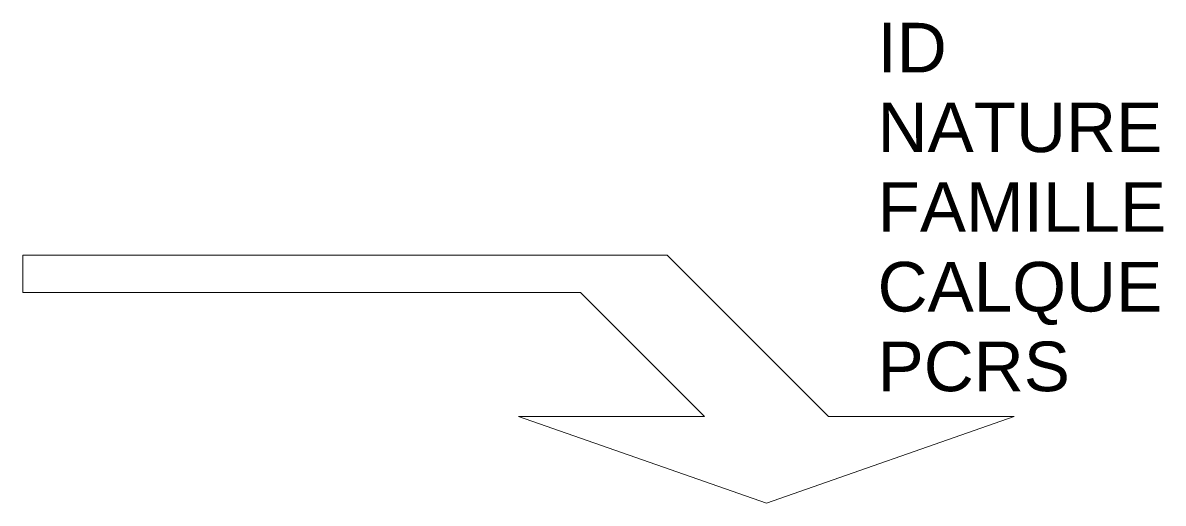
# Model space of a CAD drawing. Header units: metres. Extents: x 0 to 4.6, y -0.92 to 1.01.
import ezdxf

# ---------------------------------------------------------------- set-up
doc = ezdxf.new("R2010")
doc.units = ezdxf.units.M
doc.header["$LTSCALE"] = 2
doc.linetypes.add('Rec_Continu', pattern=[2.5, 2.5, 0])
doc.linetypes.add('Socle_Continu', pattern=[2.5, 2.5, 0])
doc.layers.add('MARQU_SCS', color=7, linetype='Socle_Continu', lineweight=13)
doc.styles.get("Standard").update_dxf_attribs({"font": 'arial.ttf'})

msp = doc.modelspace()

# ---------------------------------------------------------------- linework, layer by layer
at = {"layer": 'MARQU_SCS', "linetype": 'Rec_Continu'}
msp.add_lwpolyline([(0, 0.075), (2.6, 0.075), (3.25, -0.575), (4, -0.575), (3, -0.925), (2, -0.575), (2.75, -0.575), (2.25, -0.075), (0, -0.075)], close=True, dxfattribs=at)

# ---------------------------------------------------------------- texts
at = {"layer": 'MARQU_SCS', "linetype": 'Rec_Continu', "flags": 9}
for tag, p, s in [('ID', (3.4486, 0.8116), 'MP_2580'), ('NATURE', (3.4486, 0.4903), 'Flèche directionnelle'), ('FAMILLE', (3.4486, 0.169), 'Marquage au sol'), ('CALQUE', (3.4486, -0.1523), 'MARQU_SCS'), ('PCRS', (3.4486, -0.4736), 'HabillageSymbole')]:
    msp.add_attdef(tag, p, s, height=0.2, dxfattribs=at)

doc.saveas('drawing.dxf')
